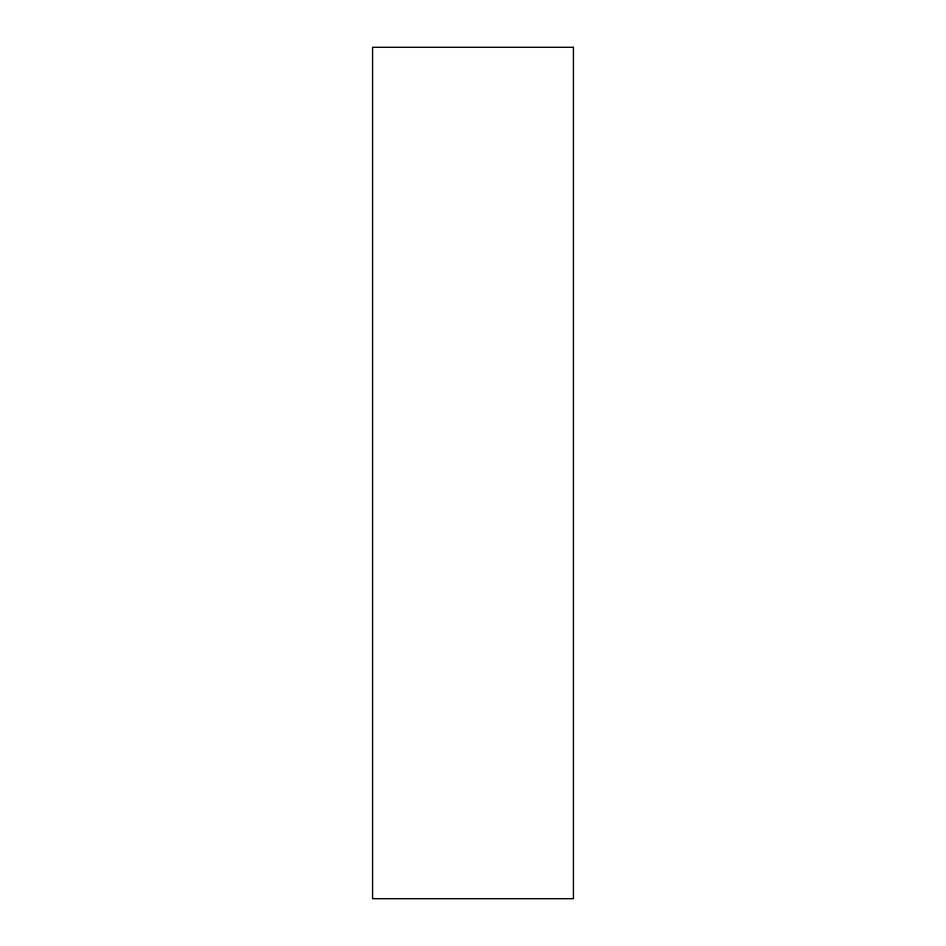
<?xml version="1.0" encoding="UTF-8"?>
<svg xmlns="http://www.w3.org/2000/svg" width="946" height="946" viewBox="0 0 946 946"><rect width="100%" height="100%" fill="white"/><g stroke="black" fill="none" stroke-linecap="round" stroke-linejoin="round"><path stroke-width="1.42" d="M573.418 47.3L372.582 47.3L372.582 898.7L573.418 898.7L573.418 47.3"/></g></svg>
